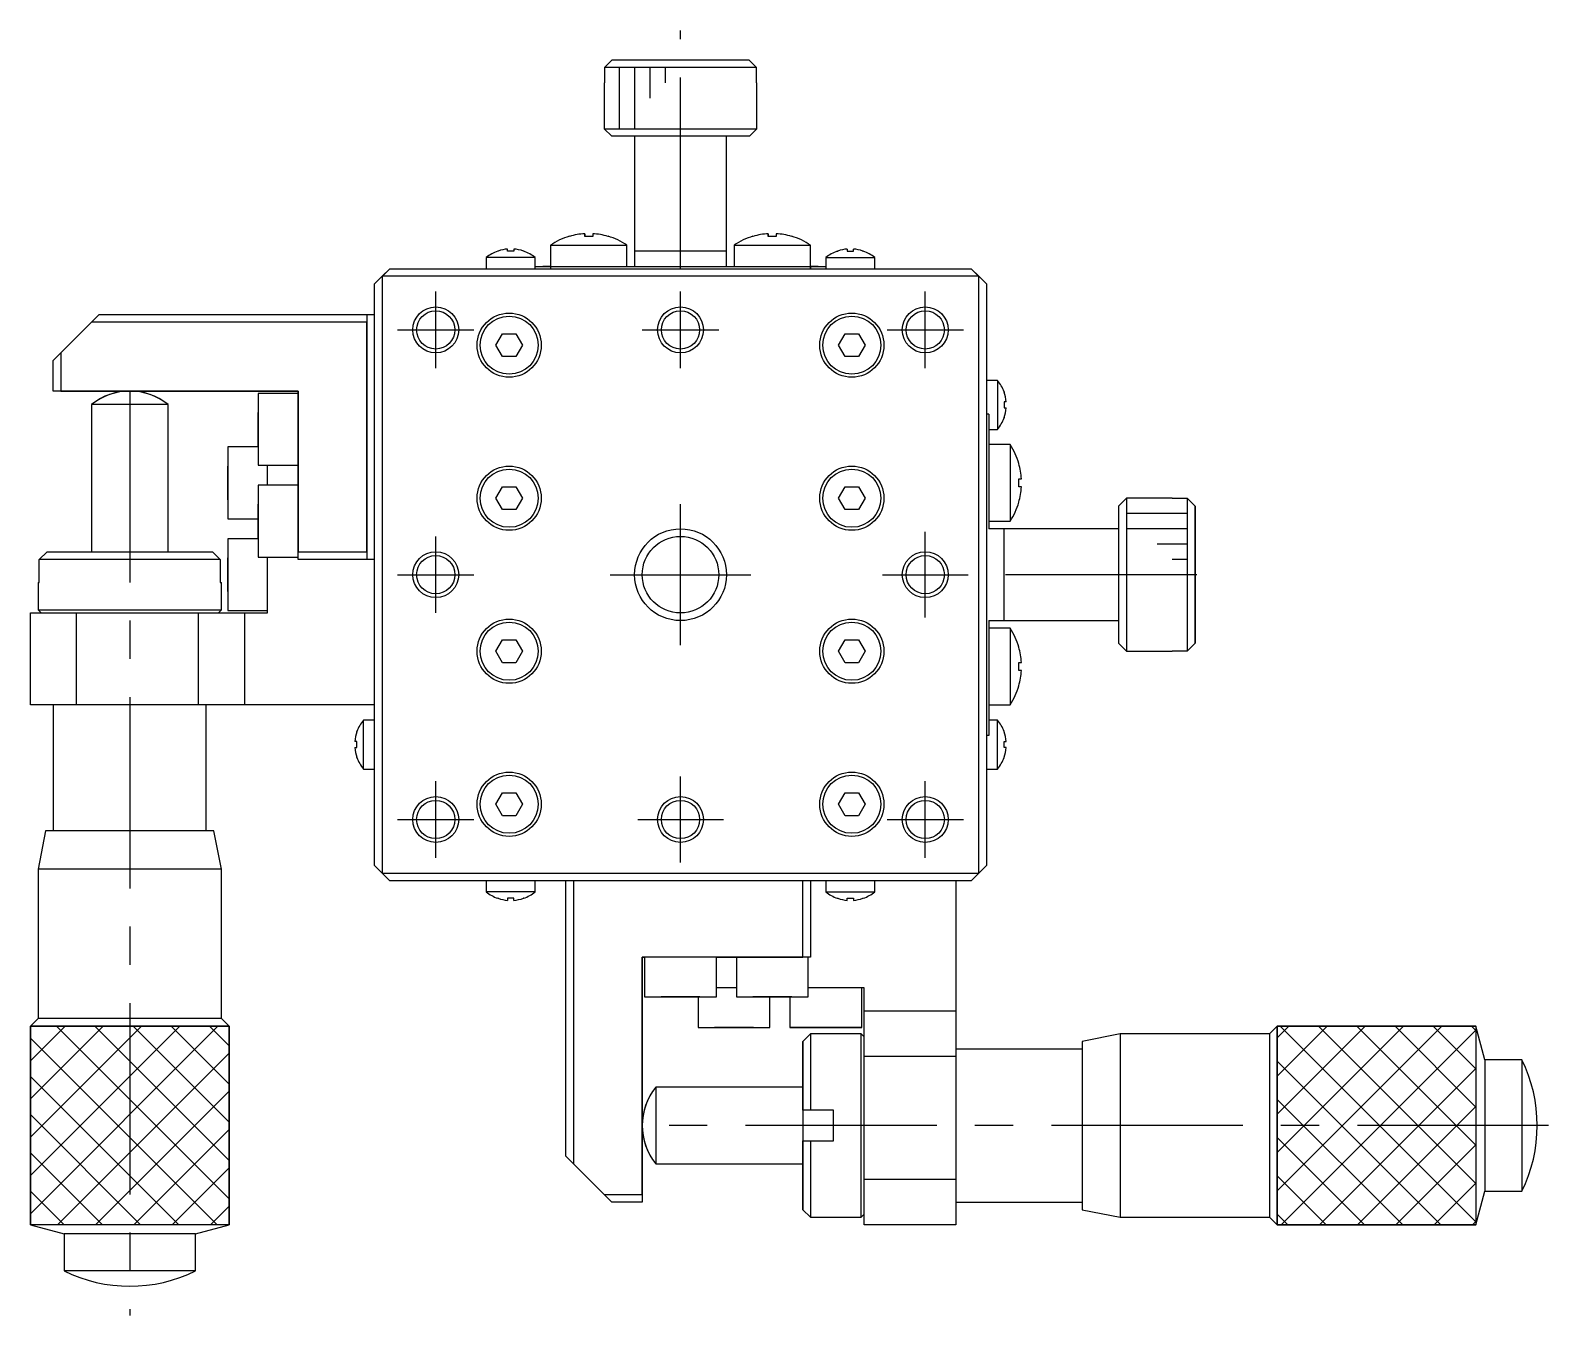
# Model space of a CAD drawing. Extents: x -10 to 792, y 24 to 266.
# Drawn here: x 109.4 to 208.6, y 113.4 to 197.4 of the extents above; entities that cross this region are included whole.
import ezdxf

# ---------------------------------------------------------------- set-up
doc = ezdxf.new("R2010")
doc.units = 0
doc.header["$LTSCALE"] = 10
doc.linetypes.add('CENTER', pattern=[2, 1.25, -0.25, 0.25, -0.25])
doc.layers.get('0').update_dxf_attribs({"linetype": 'CONTINUOUS'})
doc.layers.add('CENTER', color=1, linetype='CENTER')

msp = doc.modelspace()

# ---------------------------------------------------------------- linework, layer by layer
at = {"color": 7, "linetype": 'CONTINUOUS'}
for p, q in [((146.906112, 195.00134), (147.408913, 195.50134)), ((156.855987, 195.00134), (146.906112, 195.00134)), ((146.906112, 195.00134), (146.906112, 194.00134)), ((147.408913, 195.50134), (156.353185, 195.50134)), ((156.353185, 195.50134), (156.855987, 195.00134)), ((156.855987, 194.00134), (156.855987, 195.00134)), ((146.906112, 194.00134), (146.881049, 194.00134)), ((146.881049, 194.00134), (146.881049, 191.00134)), ((156.881049, 194.00134), (156.855987, 194.00134)), ((156.881049, 191.00134), (156.881049, 194.00134)), ((146.881049, 191.00134), (156.881049, 191.00134)), ((146.881049, 191.00134), (147.381049, 190.50134)), ((156.381049, 190.50134), (156.881049, 191.00134)), ((156.381049, 190.50134), (147.381049, 190.50134)), ((148.881049, 190.50134), (148.881049, 183.00134)), ((148.881049, 190.50134), (148.881049, 182.00134)), ((148.881049, 190.50134), (148.881049, 182.00134)), ((154.881049, 183.00134), (154.881049, 190.50134)), ((154.881049, 182.00134), (154.881049, 190.50134)), ((154.881049, 182.00134), (154.881049, 190.50134)), ((144.62246, 183.963921), (144.619117, 183.970776)), ((144.62246, 183.963921), (144.619117, 183.970776)), ((144.62246, 183.963921), (144.619117, 183.970776)), ((144.62246, 183.963921), (144.619117, 183.970776)), ((145.621049, 183.963921), (145.621049, 184.136293)), ((145.621049, 184.136293), (145.621049, 183.963921)), ((145.621049, 184.136293), (145.621049, 183.963921)), ((145.621049, 184.136293), (145.621049, 183.963921)), ((146.141049, 183.963921), (145.621049, 183.963921)), ((146.141049, 184.136293), (146.141049, 183.963921)), ((147.142982, 183.970776), (147.139639, 183.963921)), ((156.62246, 183.963921), (156.619117, 183.970776)), ((156.62246, 183.963921), (156.619117, 183.970776)), ((156.62246, 183.963921), (156.619117, 183.970776)), ((156.62246, 183.963921), (156.619117, 183.970776)), ((157.621049, 183.963921), (157.621049, 184.136293)), ((157.621049, 184.136293), (157.621049, 183.963921)), ((157.621049, 184.136293), (157.621049, 183.963921)), ((157.621049, 184.136293), (157.621049, 183.963921)), ((158.141049, 183.963921), (157.621049, 183.963921)), ((158.141049, 184.136293), (158.141049, 183.963921)), ((159.142982, 183.970776), (159.139639, 183.963921)), ((139.954914, 183.002404), (139.931049, 183.002404)), ((140.581049, 183.002404), (140.581049, 183.135289)), ((140.981049, 183.002404), (140.581049, 183.002404)), ((140.981049, 183.135289), (140.981049, 183.002404)), ((141.631049, 183.002404), (141.607185, 183.002404)), ((143.381049, 183.392998), (148.381049, 183.392998)), ((143.381049, 183.392998), (143.381049, 182.00134)), ((143.381049, 183.392998), (143.381049, 181.85134)), ((143.381049, 183.392998), (143.381049, 181.85134)), ((148.381049, 182.00134), (148.381049, 183.392998)), ((154.881049, 183.00134), (148.881049, 183.00134)), ((154.881049, 183.00134), (148.881049, 183.00134)), ((148.881049, 183.00134), (148.881049, 182.00134)), ((154.881049, 183.00134), (148.881049, 183.00134)), ((154.881049, 183.00134), (148.881049, 183.00134)), ((154.881049, 182.00134), (154.881049, 183.00134)), ((155.381049, 183.392998), (160.381049, 183.392998)), ((155.381049, 183.392998), (155.381049, 182.00134)), ((160.381049, 182.00134), (160.381049, 183.392998)), ((160.381049, 181.85134), (160.381049, 183.392998)), ((160.381049, 181.85134), (160.381049, 183.392998)), ((162.131049, 183.002404), (162.154914, 183.002404)), ((162.781049, 183.135289), (162.781049, 183.002404)), ((162.781049, 183.002404), (163.181049, 183.002404)), ((163.181049, 183.002404), (163.181049, 183.135289)), ((163.807185, 183.002404), (163.831049, 183.002404)), ((132.881049, 181.85134), (131.881049, 180.85134)), ((132.881049, 181.85134), (131.881049, 180.85134)), ((132.881049, 181.85134), (132.381049, 181.35134)), ((132.881049, 181.85134), (142.381049, 181.85134)), ((132.881049, 181.85134), (170.881049, 181.85134)), ((132.881049, 181.85134), (170.881049, 181.85134)), ((140.781049, 182.572278), (139.181049, 182.572278)), ((139.181049, 182.572278), (139.181049, 181.85134)), ((142.381049, 182.572278), (139.181049, 182.572278)), ((142.381049, 182.572278), (139.181049, 182.572278)), ((142.381049, 182.572278), (140.781049, 182.572278)), ((142.381049, 181.85134), (142.381049, 182.572278)), ((142.381049, 182.00134), (142.881049, 182.00134)), ((142.381049, 182.00134), (161.381049, 182.00134)), ((142.381049, 182.00134), (161.381049, 182.00134)), ((142.381049, 181.85134), (153.381049, 181.85134)), ((143.381049, 182.00134), (142.881049, 182.00134)), ((143.381049, 182.00134), (143.381049, 181.85134)), ((143.381049, 182.00134), (145.381049, 182.00134)), ((145.381049, 182.00134), (145.881049, 182.00134)), ((145.381049, 182.00134), (145.881049, 182.00134)), ((145.881049, 182.00134), (157.881049, 182.00134)), ((153.381049, 181.85134), (164.381044, 181.85134)), ((157.881049, 182.00134), (158.381049, 182.00134)), ((157.881049, 182.00134), (158.381049, 182.00134)), ((158.381049, 182.00134), (160.381049, 182.00134)), ((160.381049, 182.00134), (160.381049, 181.85134)), ((160.881049, 182.00134), (160.381049, 182.00134)), ((160.881049, 182.00134), (161.381049, 182.00134)), ((161.381049, 182.572278), (162.981049, 182.572278)), ((161.381049, 182.572278), (161.381049, 181.85134)), ((161.381049, 182.572278), (164.581049, 182.572278)), ((161.381049, 182.572278), (164.581049, 182.572278)), ((162.981049, 182.572278), (164.581049, 182.572278)), ((164.381044, 181.85134), (170.881049, 181.85134)), ((164.581049, 181.85134), (164.581049, 182.572278)), ((171.381049, 181.35134), (170.881049, 181.85134)), ((171.881049, 180.85134), (170.881049, 181.85134)), ((171.881049, 180.85134), (170.881049, 181.85134)), ((132.381049, 181.35134), (131.881049, 180.85134)), ((131.881049, 172.65134), (131.881049, 180.85134)), ((131.881049, 142.85134), (131.881049, 180.85134)), ((131.881049, 142.85134), (131.881049, 180.85134)), ((171.381049, 181.35134), (132.381049, 181.35134)), ((132.381049, 181.35134), (132.381049, 142.35134)), ((171.381049, 142.35134), (171.381049, 181.35134)), ((171.881049, 180.85134), (171.381049, 181.35134)), ((171.881049, 180.85134), (171.881049, 171.35134)), ((171.881049, 180.85134), (171.881049, 142.85134)), ((171.881049, 180.85134), (171.881049, 142.85134)), ((110.881049, 175.85134), (113.881049, 178.85134)), ((110.881049, 175.85134), (113.881049, 178.85134)), ((113.381049, 178.35134), (113.881049, 178.85134)), ((113.881049, 178.85134), (131.381049, 178.85134)), ((113.881049, 178.85134), (131.881049, 178.85134)), ((113.881049, 178.85134), (131.881049, 178.85134)), ((131.381049, 178.85134), (131.381049, 178.35134)), ((131.381049, 178.85134), (131.881049, 178.85134)), ((131.381049, 178.85134), (131.381049, 162.85134)), ((131.381049, 178.85134), (131.381049, 162.85134)), ((113.381049, 178.35134), (111.381049, 176.35134)), ((131.381049, 178.35134), (113.381049, 178.35134)), ((131.381049, 163.35134), (131.381049, 178.35134)), ((139.815024, 176.85134), (140.248037, 177.60134)), ((140.248037, 176.10134), (139.815024, 176.85134)), ((140.248037, 177.60134), (141.114062, 177.60134)), ((141.114062, 177.60134), (141.547075, 176.85134)), ((141.547075, 176.85134), (141.114062, 176.10134)), ((162.215024, 176.85134), (162.648037, 177.60134)), ((162.648037, 176.10134), (162.215024, 176.85134)), ((162.648037, 177.60134), (163.514062, 177.60134)), ((163.514062, 177.60134), (163.947075, 176.85134)), ((163.947075, 176.85134), (163.514062, 176.10134)), ((110.881049, 175.85134), (111.381049, 176.35134)), ((110.881049, 173.85134), (110.881049, 175.85134)), ((111.381049, 176.35134), (111.381049, 173.85134)), ((141.114062, 176.10134), (140.248037, 176.10134)), ((163.514062, 176.10134), (162.648037, 176.10134)), ((111.381049, 173.85134), (110.881049, 173.85134)), ((126.881049, 173.85134), (110.881049, 173.85134)), ((126.881049, 173.85134), (110.881049, 173.85134)), ((111.381049, 173.85134), (126.881049, 173.85134)), ((124.281049, 173.70134), (124.281049, 169.00134)), ((124.281049, 173.70134), (124.281049, 169.00134)), ((126.881049, 173.70134), (124.281049, 173.70134)), ((124.281049, 173.70134), (124.281049, 169.00134)), ((124.281049, 173.70134), (124.281049, 169.00134)), ((126.881049, 173.85134), (126.881049, 163.35134)), ((126.881049, 162.85134), (126.881049, 173.85134)), ((126.881049, 162.85134), (126.881049, 173.85134)), ((172.601987, 174.55134), (171.881049, 174.55134)), ((172.601987, 174.55134), (172.601987, 171.35134)), ((173.032113, 173.80134), (173.032113, 173.777476)), ((115.881083, 172.973831), (113.381053, 172.973831)), ((113.381053, 172.973831), (113.381053, 163.35134)), ((118.381045, 172.973831), (113.381053, 172.973831)), ((118.381045, 172.973831), (113.381053, 172.973831)), ((118.381045, 172.973831), (115.881083, 172.973831)), ((118.381045, 163.35134), (118.381045, 172.973831)), ((173.164998, 173.15134), (173.032113, 173.15134)), ((173.032113, 173.15134), (173.032113, 172.75134)), ((173.032113, 172.75134), (173.164998, 172.75134)), ((124.281049, 172.45134), (124.281049, 171.35134)), ((124.281049, 171.35134), (124.281049, 172.45134)), ((131.881049, 166.65134), (131.881049, 172.65134)), ((172.031049, 172.35134), (171.881049, 172.35134)), ((172.031049, 172.35134), (172.031049, 170.35134)), ((172.031049, 172.35134), (172.031049, 164.85134)), ((172.031049, 172.35134), (172.031049, 164.85134)), ((173.032113, 172.125205), (173.032113, 172.10134)), ((124.281049, 170.25134), (124.281049, 171.35134)), ((124.281049, 171.35134), (124.281049, 170.25134)), ((171.881049, 171.35134), (171.881049, 166.55134)), ((172.031049, 171.35134), (172.601987, 171.35134)), ((122.281049, 170.20134), (122.281049, 165.50134)), ((122.281049, 170.20134), (122.281049, 165.50134)), ((124.281049, 170.20134), (122.281049, 170.20134)), ((122.281049, 170.20134), (122.281049, 165.50134)), ((122.281049, 170.20134), (122.281049, 165.50134)), ((172.031049, 170.35134), (172.031049, 164.85134)), ((173.422707, 170.35134), (172.031049, 170.35134)), ((173.422707, 170.35134), (173.422707, 167.85134)), ((173.422707, 170.35134), (173.422707, 165.35134)), ((173.422707, 170.35134), (173.422707, 165.35134)), ((122.281049, 168.95134), (122.281049, 167.85134)), ((122.281049, 167.85134), (122.281049, 168.95134)), ((124.281049, 169.00134), (126.881049, 169.00134)), ((124.881049, 167.70134), (124.881049, 169.00134)), ((173.99363, 169.10993), (174.000485, 169.113273)), ((122.281049, 166.75134), (122.281049, 167.85134)), ((122.281049, 167.85134), (122.281049, 166.75134)), ((173.422707, 167.85134), (173.422707, 165.35134)), ((173.99363, 168.11134), (174.166002, 168.11134)), ((173.99363, 167.59134), (173.99363, 168.11134)), ((124.281049, 167.70134), (124.281049, 163.00134)), ((124.281049, 167.70134), (124.281049, 163.00134)), ((126.881049, 167.70134), (124.281049, 167.70134)), ((124.281049, 167.70134), (124.281049, 163.00134)), ((124.281049, 167.70134), (124.281049, 163.00134)), ((139.815024, 166.85134), (140.248037, 167.60134)), ((140.248037, 166.10134), (139.815024, 166.85134)), ((140.248037, 167.60134), (141.114062, 167.60134)), ((141.114062, 167.60134), (141.547075, 166.85134)), ((141.547075, 166.85134), (141.114062, 166.10134)), ((162.215024, 166.85134), (162.648037, 167.60134)), ((162.648037, 166.10134), (162.215024, 166.85134)), ((162.648037, 167.60134), (163.514062, 167.60134)), ((163.514062, 167.60134), (163.947075, 166.85134)), ((163.947075, 166.85134), (163.514062, 166.10134)), ((174.166002, 167.59134), (173.99363, 167.59134)), ((174.166002, 167.59134), (173.99363, 167.59134)), ((174.166002, 167.59134), (173.99363, 167.59134)), ((174.166002, 167.59134), (173.99363, 167.59134)), ((181.031049, 166.85134), (180.531049, 166.35134)), ((181.031049, 166.85134), (181.031049, 156.85134)), ((184.031049, 166.85134), (181.031049, 166.85134)), ((184.031049, 166.826278), (184.031049, 166.85134)), ((184.031049, 166.826278), (184.031049, 166.85134)), ((184.031049, 166.826278), (184.031049, 166.85134)), ((184.031049, 166.826278), (184.031049, 166.85134)), ((185.031049, 166.826278), (184.031049, 166.826278)), ((185.031049, 156.876403), (185.031049, 166.826278)), ((185.031049, 166.826278), (185.531049, 166.323476)), ((124.281049, 166.45134), (124.281049, 165.35134)), ((124.281049, 165.35134), (124.281049, 166.45134)), ((131.881049, 159.651335), (131.881049, 166.65134)), ((141.114062, 166.10134), (140.248037, 166.10134)), ((163.514062, 166.10134), (162.648037, 166.10134)), ((171.881049, 166.55134), (171.881049, 160.35134)), ((174.000485, 166.589408), (173.99363, 166.592751)), ((174.000485, 166.589408), (173.99363, 166.592751)), ((174.000485, 166.589408), (173.99363, 166.592751)), ((174.000485, 166.589408), (173.99363, 166.592751)), ((180.531049, 157.35134), (180.531049, 166.35134)), ((185.531049, 166.323476), (185.531049, 157.379205)), ((185.531049, 157.379205), (185.531049, 166.323476)), ((185.531049, 157.379205), (185.531049, 166.323476)), ((185.531049, 157.379205), (185.531049, 166.323476)), ((122.281049, 165.50134), (124.281049, 165.50134)), ((124.281049, 164.25134), (124.281049, 165.35134)), ((124.281049, 165.35134), (124.281049, 164.25134)), ((172.031049, 165.35134), (173.422707, 165.35134)), ((173.031049, 164.85134), (172.031049, 164.85134)), ((180.531049, 164.85134), (172.031049, 164.85134)), ((180.531049, 164.85134), (172.031049, 164.85134)), ((173.031049, 158.85134), (173.031049, 164.85134)), ((173.031049, 158.85134), (173.031049, 164.85134)), ((180.531049, 164.85134), (173.031049, 164.85134)), ((173.031049, 158.85134), (173.031049, 164.85134)), ((173.031049, 158.85134), (173.031049, 164.85134)), ((122.281049, 164.20134), (122.281049, 159.50134)), ((122.281049, 164.20134), (122.281049, 159.50134)), ((124.281049, 164.20134), (122.281049, 164.20134)), ((122.281049, 164.20134), (122.281049, 159.50134)), ((122.281049, 164.20134), (122.281049, 159.50134)), ((109.96497, 162.85134), (110.472723, 163.35134)), ((109.96497, 161.35134), (109.96497, 162.85134)), ((121.797129, 162.85134), (109.96497, 162.85134)), ((110.472723, 163.35134), (121.289376, 163.35134)), ((121.289376, 163.35134), (121.797129, 162.85134)), ((121.797129, 162.85134), (121.797129, 161.35134)), ((122.281049, 162.95134), (122.281049, 161.85134)), ((122.281049, 161.85134), (122.281049, 162.95134)), ((124.281049, 163.00134), (126.881049, 163.00134)), ((124.881049, 159.35134), (124.881049, 163.00134)), ((126.881049, 163.35134), (131.381049, 163.35134)), ((126.881049, 162.85134), (126.881049, 163.35134)), ((131.381049, 162.85134), (126.881049, 162.85134)), ((131.881049, 162.85134), (126.881049, 162.85134)), ((131.881049, 162.85134), (126.881049, 162.85134)), ((131.381049, 163.35134), (131.381049, 162.85134)), ((131.881049, 162.85134), (131.381049, 162.85134)), ((122.281049, 160.75134), (122.281049, 161.85134)), ((122.281049, 161.85134), (122.281049, 160.75134)), ((109.881049, 161.35134), (109.96497, 161.35134)), ((109.881049, 161.35134), (109.881049, 159.55134)), ((121.797129, 161.35134), (121.881049, 161.35134)), ((121.881049, 159.55134), (121.881049, 161.35134)), ((171.881049, 160.35134), (171.881049, 154.55134)), ((109.381049, 153.35134), (109.381049, 159.35134)), ((109.381049, 159.35134), (112.381049, 159.35134)), ((109.381049, 159.35134), (124.881049, 159.35134)), ((109.381049, 159.35134), (124.881049, 159.35134)), ((109.881049, 159.55134), (121.881049, 159.55134)), ((109.881049, 159.55134), (110.081049, 159.35134)), ((112.381049, 159.35134), (112.381049, 153.35134)), ((112.381049, 159.35134), (120.381049, 159.35134)), ((120.381049, 153.35134), (120.381049, 159.35134)), ((120.381049, 159.35134), (123.381049, 159.35134)), ((121.681049, 159.35134), (121.881049, 159.55134)), ((122.281049, 159.50134), (124.881049, 159.50134)), ((123.381049, 159.35134), (123.381049, 153.35134)), ((123.381049, 159.35134), (124.881049, 159.35134)), ((131.881049, 153.651335), (131.881049, 159.651335)), ((172.031049, 158.85134), (172.031049, 153.35134)), ((172.031049, 158.85134), (173.031049, 158.85134)), ((172.031049, 158.85134), (180.531049, 158.85134)), ((172.031049, 158.85134), (172.031049, 151.35134)), ((172.031049, 158.85134), (172.031049, 151.35134)), ((172.031049, 158.85134), (180.531049, 158.85134)), ((173.031049, 158.85134), (180.531049, 158.85134)), ((173.422707, 158.35134), (172.031049, 158.35134)), ((173.422707, 158.35134), (173.422707, 155.85134)), ((173.422707, 158.35134), (173.422707, 153.35134)), ((173.422707, 158.35134), (173.422707, 153.35134)), ((139.815024, 156.85134), (140.248037, 157.60134)), ((140.248037, 156.10134), (139.815024, 156.85134)), ((140.248037, 157.60134), (141.114062, 157.60134)), ((141.114062, 157.60134), (141.547075, 156.85134)), ((141.547075, 156.85134), (141.114062, 156.10134)), ((162.215024, 156.85134), (162.648037, 157.60134)), ((162.648037, 156.10134), (162.215024, 156.85134)), ((162.648037, 157.60134), (163.514062, 157.60134)), ((163.514062, 157.60134), (163.947075, 156.85134)), ((163.947075, 156.85134), (163.514062, 156.10134)), ((173.99363, 157.10993), (174.000485, 157.113273)), ((180.531049, 157.35134), (181.031049, 156.85134)), ((181.031049, 156.85134), (184.031049, 156.85134)), ((184.031049, 156.85134), (184.031049, 156.876403)), ((184.031049, 156.85134), (184.031049, 156.876403)), ((184.031049, 156.876403), (185.031049, 156.876403)), ((184.031049, 156.85134), (184.031049, 156.876403)), ((184.031049, 156.85134), (184.031049, 156.876403)), ((185.531049, 157.379205), (185.031049, 156.876403)), ((141.114062, 156.10134), (140.248037, 156.10134)), ((163.514062, 156.10134), (162.648037, 156.10134)), ((173.422707, 155.85134), (173.422707, 153.35134)), ((173.99363, 156.11134), (174.166002, 156.11134)), ((173.99363, 155.59134), (173.99363, 156.11134)), ((174.166002, 155.59134), (173.99363, 155.59134)), ((174.166002, 155.59134), (173.99363, 155.59134)), ((174.166002, 155.59134), (173.99363, 155.59134)), ((174.166002, 155.59134), (173.99363, 155.59134)), ((171.881049, 154.55134), (171.881049, 149.351345)), ((174.000485, 154.589408), (173.99363, 154.592751)), ((174.000485, 154.589408), (173.99363, 154.592751)), ((174.000485, 154.589408), (173.99363, 154.592751)), ((174.000485, 154.589408), (173.99363, 154.592751)), ((112.381049, 153.35134), (109.381049, 153.35134)), ((131.881049, 153.35134), (109.381049, 153.35134)), ((131.881049, 153.35134), (109.381049, 153.35134)), ((110.881049, 153.35134), (110.881049, 145.10134)), ((120.381049, 153.35134), (112.381049, 153.35134)), ((123.381049, 153.35134), (120.381049, 153.35134)), ((120.881049, 145.10134), (120.881049, 153.35134)), ((131.881049, 153.35134), (123.381049, 153.35134)), ((131.881049, 142.85134), (131.881049, 153.651335)), ((172.031049, 153.35134), (172.031049, 151.35134)), ((172.031049, 153.35134), (173.422707, 153.35134)), ((131.160112, 149.15134), (131.160112, 152.35134)), ((131.881049, 152.35134), (131.160112, 152.35134)), ((172.601987, 152.35134), (172.031049, 152.35134)), ((172.601987, 149.15134), (172.601987, 152.35134)), ((130.729986, 150.95134), (130.597101, 150.95134)), ((130.729986, 151.577476), (130.729986, 151.60134)), ((130.729986, 150.55134), (130.729986, 150.95134)), ((172.031049, 151.35134), (171.881049, 151.35134)), ((173.032113, 151.577476), (173.032113, 151.60134)), ((173.032113, 150.95134), (173.164998, 150.95134)), ((173.032113, 150.55134), (173.032113, 150.95134)), ((130.597101, 150.55134), (130.729986, 150.55134)), ((130.729986, 149.90134), (130.729986, 149.925205)), ((173.164998, 150.55134), (173.032113, 150.55134)), ((173.032113, 149.90134), (173.032113, 149.925205)), ((131.160112, 149.15134), (131.881049, 149.15134)), ((171.881049, 149.351345), (171.881049, 142.85134)), ((171.881049, 149.15134), (172.601987, 149.15134)), ((139.815024, 146.85134), (140.248037, 147.60134)), ((140.248037, 147.60134), (141.114062, 147.60134)), ((141.114062, 147.60134), (141.547075, 146.85134)), ((162.215024, 146.85134), (162.648037, 147.60134)), ((162.648037, 147.60134), (163.514062, 147.60134)), ((163.514062, 147.60134), (163.947075, 146.85134)), ((140.248037, 146.10134), (139.815024, 146.85134)), ((141.114062, 146.10134), (140.248037, 146.10134)), ((141.547075, 146.85134), (141.114062, 146.10134)), ((162.648037, 146.10134), (162.215024, 146.85134)), ((163.514062, 146.10134), (162.648037, 146.10134)), ((163.947075, 146.85134), (163.514062, 146.10134)), ((110.381052, 145.10134), (109.881053, 142.601341)), ((115.881123, 145.10134), (110.381052, 145.10134)), ((121.381046, 145.10134), (110.381052, 145.10134)), ((121.381046, 145.10134), (110.381052, 145.10134)), ((121.381046, 145.10134), (115.881123, 145.10134)), ((121.881045, 142.601341), (121.381046, 145.10134)), ((115.881129, 142.601341), (109.881053, 142.601341)), ((109.881053, 142.601341), (109.881053, 132.851336)), ((121.881045, 142.601341), (109.881053, 142.601341)), ((121.881045, 142.601341), (109.881053, 142.601341)), ((121.881045, 142.601341), (115.881129, 142.601341)), ((121.881045, 132.851336), (121.881045, 142.601341)), ((131.881049, 142.85134), (132.381049, 142.35134)), ((131.881049, 142.85134), (132.881049, 141.85134)), ((131.881049, 142.85134), (132.881049, 141.85134)), ((132.381049, 142.35134), (171.381049, 142.35134)), ((132.381049, 142.35134), (132.881049, 141.85134)), ((170.881049, 141.85134), (171.881049, 142.85134)), ((170.881049, 141.85134), (171.881049, 142.85134)), ((170.881049, 141.85134), (171.381049, 142.35134)), ((171.381049, 142.35134), (171.881049, 142.85134)), ((150.381054, 141.85134), (132.881049, 141.85134)), ((170.881049, 141.85134), (132.881049, 141.85134)), ((170.881049, 141.85134), (132.881049, 141.85134)), ((139.181049, 141.85134), (139.181049, 141.130403)), ((140.781049, 141.130403), (139.181049, 141.130403)), ((142.381049, 141.130403), (139.181049, 141.130403)), ((142.381049, 141.130403), (139.181049, 141.130403)), ((142.381049, 141.130403), (140.781049, 141.130403)), ((142.381049, 141.130403), (142.381049, 141.85134)), ((144.381049, 123.85134), (144.381049, 141.85134)), ((144.881049, 141.85134), (144.881049, 123.35134)), ((170.881049, 141.85134), (150.381054, 141.85134)), ((159.881049, 136.85134), (159.881049, 141.85134)), ((160.381049, 141.85134), (160.381049, 136.85134)), ((161.381049, 141.85134), (161.381049, 141.130403)), ((161.381049, 141.130403), (162.981049, 141.130403)), ((161.381049, 141.130403), (164.581049, 141.130403)), ((161.381049, 141.130403), (164.581049, 141.130403)), ((162.981049, 141.130403), (164.581049, 141.130403)), ((164.581049, 141.130403), (164.581049, 141.85134)), ((169.881049, 141.85134), (169.881049, 133.35134)), ((169.881049, 141.85134), (169.881049, 119.35134)), ((169.881049, 141.85134), (169.881049, 119.35134)), ((139.954914, 140.700277), (139.931049, 140.700277)), ((140.981049, 140.700277), (140.581049, 140.700277)), ((140.581049, 140.700277), (140.581049, 140.567392)), ((140.981049, 140.567392), (140.981049, 140.700277)), ((141.631049, 140.700277), (141.607185, 140.700277)), ((162.131049, 140.700277), (162.154914, 140.700277)), ((162.781049, 140.700277), (163.181049, 140.700277)), ((162.781049, 140.567392), (162.781049, 140.700277)), ((163.181049, 140.700277), (163.181049, 140.567392)), ((163.807185, 140.700277), (163.831049, 140.700277)), ((149.381049, 121.35134), (149.381049, 136.85134)), ((149.381049, 136.85134), (149.531049, 136.85134)), ((149.381049, 136.85134), (149.381049, 120.85134)), ((160.381049, 136.85134), (149.381049, 136.85134)), ((160.381049, 136.85134), (149.381049, 136.85134)), ((149.381049, 136.85134), (149.381049, 120.85134)), ((154.231049, 136.85134), (149.531049, 136.85134)), ((149.531049, 136.85134), (149.531049, 134.25134)), ((154.231049, 136.85134), (159.881049, 136.85134)), ((154.231049, 134.25134), (154.231049, 136.85134)), ((155.531049, 136.85134), (155.531049, 134.25134)), ((160.381049, 136.85134), (159.881049, 136.85134)), ((160.231049, 134.25134), (160.231049, 136.85134)), ((149.531049, 134.25134), (154.231049, 134.25134)), ((149.531049, 134.25134), (151.881049, 134.25134)), ((149.531049, 134.25134), (154.231049, 134.25134)), ((149.531049, 134.25134), (154.231049, 134.25134)), ((150.610879, 134.25134), (151.245964, 134.25134)), ((151.245964, 134.25134), (150.610879, 134.25134)), ((151.245964, 134.25134), (152.516135, 134.25134)), ((152.516135, 134.25134), (151.245964, 134.25134)), ((151.881049, 134.25134), (154.231049, 134.25134)), ((152.516135, 134.25134), (153.15122, 134.25134)), ((153.15122, 134.25134), (152.516135, 134.25134)), ((153.031049, 134.25134), (153.031049, 132.25134)), ((155.531049, 134.85134), (154.231049, 134.85134)), ((155.531049, 134.25134), (157.881049, 134.25134)), ((155.531049, 134.25134), (160.231049, 134.25134)), ((155.531049, 134.25134), (160.231049, 134.25134)), ((155.531049, 134.25134), (160.231049, 134.25134)), ((156.610879, 134.25134), (157.245964, 134.25134)), ((157.245964, 134.25134), (156.610879, 134.25134)), ((157.245964, 134.25134), (158.516135, 134.25134)), ((158.516135, 134.25134), (157.245964, 134.25134)), ((157.731049, 132.25134), (157.731049, 134.25134)), ((157.881049, 134.25134), (160.231049, 134.25134)), ((158.516135, 134.25134), (159.15122, 134.25134)), ((159.15122, 134.25134), (158.516135, 134.25134)), ((159.031049, 134.25134), (159.031049, 132.25134)), ((163.881049, 134.85134), (160.231049, 134.85134)), ((163.731049, 132.25134), (163.731049, 134.85134)), ((163.881049, 133.35134), (163.881049, 134.85134)), ((163.881049, 119.35134), (163.881049, 134.85134)), ((163.881049, 119.35134), (163.881049, 134.85134)), ((163.881049, 133.35134), (169.881049, 133.35134)), ((163.881049, 130.35134), (163.881049, 133.35134)), ((169.881049, 133.35134), (169.881049, 130.35134)), ((109.881053, 132.851336), (109.38105, 132.351334)), ((115.881136, 132.351334), (109.38105, 132.351334)), ((115.881129, 132.851336), (109.881053, 132.851336)), ((121.881045, 132.851336), (109.881053, 132.851336)), ((121.881045, 132.851336), (109.881053, 132.851336)), ((121.881045, 132.851336), (115.881129, 132.851336)), ((122.381048, 132.351334), (121.881045, 132.851336)), ((153.031049, 132.25134), (157.731049, 132.25134)), ((153.031049, 132.25134), (155.381049, 132.25134)), ((153.031049, 132.25134), (157.731049, 132.25134)), ((153.031049, 132.25134), (157.731049, 132.25134)), ((154.110879, 132.25134), (154.745964, 132.25134)), ((154.745964, 132.25134), (154.110879, 132.25134)), ((154.745964, 132.25134), (156.016135, 132.25134)), ((156.016135, 132.25134), (154.745964, 132.25134)), ((155.381049, 132.25134), (157.731049, 132.25134)), ((156.016135, 132.25134), (156.65122, 132.25134)), ((156.65122, 132.25134), (156.016135, 132.25134)), ((159.031049, 132.25134), (163.731049, 132.25134)), ((159.031049, 132.25134), (161.381049, 132.25134)), ((163.731049, 132.25134), (159.031049, 132.25134)), ((163.731049, 132.25134), (159.031049, 132.25134)), ((160.110879, 132.25134), (160.745964, 132.25134)), ((160.745964, 132.25134), (160.110879, 132.25134)), ((160.745964, 132.25134), (162.016135, 132.25134)), ((162.016135, 132.25134), (160.745964, 132.25134)), ((161.381049, 132.25134), (163.731049, 132.25134)), ((162.016135, 132.25134), (162.65122, 132.25134)), ((162.65122, 132.25134), (162.016135, 132.25134)), ((190.881055, 132.351339), (190.381053, 131.851336)), ((203.881056, 132.351339), (203.881056, 125.851473)), ((204.470544, 130.15134), (203.881056, 132.351339)), ((160.381049, 131.85134), (159.881049, 131.35134)), ((159.881049, 126.85134), (159.881049, 131.35134)), ((159.881049, 131.35134), (159.881049, 120.35134)), ((159.881049, 131.35134), (159.881049, 120.35134)), ((160.381049, 131.85134), (160.381049, 126.85134)), ((163.681049, 131.85134), (160.381049, 131.85134)), ((163.681049, 119.85134), (163.681049, 131.85134)), ((163.881049, 131.65134), (163.681049, 131.85134)), ((180.631048, 131.851336), (178.131049, 131.351337)), ((178.131049, 131.351337), (178.131049, 125.851452)), ((178.131049, 131.351337), (178.131049, 120.351343)), ((178.131049, 131.351337), (178.131049, 120.351343)), ((180.631048, 131.851336), (180.631048, 125.851463)), ((190.381053, 131.851336), (180.631048, 131.851336)), ((180.631048, 131.851336), (180.631048, 119.851344)), ((180.631048, 131.851336), (180.631048, 119.851344)), ((190.381053, 131.851336), (190.381053, 125.851463)), ((190.381053, 131.851336), (190.381053, 119.851344)), ((190.381053, 131.851336), (190.381053, 119.851344)), ((163.881049, 122.35134), (163.881049, 130.35134)), ((169.881049, 130.35134), (163.881049, 130.35134)), ((178.131049, 130.85134), (169.881049, 130.85134)), ((169.881049, 130.35134), (169.881049, 122.35134)), ((204.470544, 130.15134), (204.470544, 125.851428)), ((206.881055, 130.15134), (204.470544, 130.15134)), ((204.470544, 130.15134), (204.470544, 121.55134)), ((204.470544, 130.15134), (204.470544, 121.55134)), ((206.881055, 130.15134), (206.881055, 125.851428)), ((206.881055, 130.15134), (206.881055, 121.55134)), ((206.881055, 130.15134), (206.881055, 121.55134)), ((150.258558, 128.351336), (150.258558, 125.851391)), ((159.881049, 128.351336), (150.258558, 128.351336)), ((150.258558, 128.351336), (150.258558, 123.351344)), ((150.258558, 128.351336), (150.258558, 123.351344)), ((159.881049, 126.851412), (159.881049, 124.85134)), ((160.381049, 126.85134), (159.881049, 126.85134)), ((161.881049, 126.85134), (159.881049, 126.85134)), ((161.881049, 126.85134), (159.881049, 126.85134)), ((161.881049, 126.85134), (160.381049, 126.85134)), ((161.881049, 124.85134), (161.881049, 126.85134)), ((150.258558, 125.851391), (150.258558, 123.351344)), ((178.131049, 125.851452), (178.131049, 120.351343)), ((180.631048, 125.851463), (180.631048, 119.851344)), ((190.381053, 125.851463), (190.381053, 119.851344)), ((190.881055, 125.851473), (190.881055, 119.351341)), ((204.470544, 125.851428), (204.470544, 121.55134)), ((206.881055, 125.851428), (206.881055, 121.55134)), ((159.881049, 124.85134), (160.381049, 124.85134)), ((159.881049, 120.35134), (159.881049, 124.85134)), ((159.881049, 124.85134), (161.881049, 124.85134)), ((159.881049, 124.85134), (161.881049, 124.85134)), ((160.381049, 124.85134), (160.381049, 119.85134)), ((160.381049, 124.85134), (161.881049, 124.85134)), ((144.881049, 123.35134), (144.381049, 123.85134)), ((147.381049, 120.85134), (144.381049, 123.85134)), ((147.381049, 120.85134), (144.381049, 123.85134)), ((144.881049, 123.35134), (146.881049, 121.35134)), ((150.258558, 123.351344), (159.881049, 123.351344)), ((163.881049, 119.35134), (163.881049, 122.35134)), ((163.881049, 122.35134), (169.881049, 122.35134)), ((169.881049, 122.35134), (169.881049, 119.35134)), ((146.881049, 121.35134), (149.381049, 121.35134)), ((147.381049, 120.85134), (146.881049, 121.35134)), ((149.381049, 121.35134), (149.381049, 120.85134)), ((203.881056, 119.351341), (204.470544, 121.55134)), ((204.470544, 121.55134), (206.881055, 121.55134)), ((149.381049, 120.85134), (147.381049, 120.85134)), ((159.881049, 120.35134), (160.381049, 119.85134)), ((169.881049, 120.85134), (178.131049, 120.85134)), ((178.131049, 120.351343), (180.631048, 119.851344)), ((109.38105, 119.351333), (111.581049, 118.761845)), ((122.381048, 119.351333), (115.881136, 119.351333)), ((120.181049, 118.761845), (122.381048, 119.351333)), ((160.381049, 119.85134), (163.681049, 119.85134)), ((163.681049, 119.85134), (163.881049, 120.05134)), ((169.881049, 119.35134), (163.881049, 119.35134)), ((180.631048, 119.851344), (190.381053, 119.851344)), ((190.381053, 119.851344), (190.881055, 119.351341)), ((115.881107, 118.761845), (111.581049, 118.761845)), ((111.581049, 118.761845), (111.581049, 116.351334)), ((120.181049, 118.761845), (111.581049, 118.761845)), ((120.181049, 118.761845), (111.581049, 118.761845)), ((120.181049, 118.761845), (115.881107, 118.761845)), ((120.181049, 116.351334), (120.181049, 118.761845)), ((115.881107, 116.351334), (111.581049, 116.351334)), ((120.181049, 116.351334), (111.581049, 116.351334)), ((120.181049, 116.351334), (111.581049, 116.351334)), ((120.181049, 116.351334), (115.881107, 116.351334))]:
    msp.add_line(p, q, dxfattribs=at)
at = {"color": 3, "linetype": 'CONTINUOUS'}
for p, q in [((147.881049, 195.00134), (147.881049, 191.00134)), ((148.881049, 195.00134), (148.881049, 191.00134)), ((149.881049, 195.00134), (149.881049, 193.00134)), ((150.881049, 195.00134), (150.881049, 194.00134)), ((185.031049, 165.85134), (181.031049, 165.85134)), ((185.031049, 164.85134), (181.031049, 164.85134)), ((185.031049, 163.85134), (183.031049, 163.85134)), ((185.031049, 162.85134), (184.031049, 162.85134)), ((109.38105, 132.351334), (109.38105, 119.351333)), ((109.38105, 130.085766), (111.646618, 132.351334)), ((109.38105, 127.585766), (114.146618, 132.351334)), ((109.38105, 125.085766), (116.646618, 132.351334)), ((109.38105, 122.585766), (119.146618, 132.351334)), ((109.38105, 120.085766), (121.646618, 132.351334)), ((109.38105, 119.351333), (109.38105, 132.351334)), ((109.38105, 132.351334), (122.381048, 132.351334)), ((111.091276, 132.351334), (122.381048, 121.061562)), ((113.591276, 132.351334), (122.381048, 123.561562)), ((122.381048, 132.351334), (115.881136, 132.351334)), ((116.091276, 132.351334), (122.381048, 126.061562)), ((118.591276, 132.351334), (122.381048, 128.561562)), ((121.091276, 132.351334), (122.381048, 131.061562)), ((122.381048, 119.351333), (122.381048, 132.351334)), ((122.381048, 132.351334), (122.381048, 119.351333)), ((190.881055, 132.351339), (190.881055, 125.851473)), ((203.881056, 132.351339), (190.881055, 132.351339)), ((190.881055, 131.585771), (191.646623, 132.351339)), ((190.881055, 129.085771), (194.146623, 132.351339)), ((190.881055, 126.585771), (196.646623, 132.351339)), ((190.881055, 124.085771), (199.146623, 132.351339)), ((190.881055, 121.585771), (201.646623, 132.351339)), ((190.881055, 132.351339), (203.881056, 132.351339)), ((190.881055, 119.351341), (190.881055, 132.351339)), ((191.091271, 132.351339), (203.881056, 119.561554)), ((191.146625, 119.351341), (203.881056, 132.085772)), ((193.591271, 132.351339), (203.881056, 122.061554)), ((196.091271, 132.351339), (203.881056, 124.561554)), ((198.591271, 132.351339), (203.881056, 127.061554)), ((201.091271, 132.351339), (203.881056, 129.561554)), ((203.591271, 132.351339), (203.881056, 132.061554)), ((203.881056, 132.351339), (203.881056, 119.351341)), ((109.38105, 131.56156), (121.591277, 119.351333)), ((111.146617, 119.351333), (122.381048, 130.585764)), ((190.881055, 130.061555), (201.591269, 119.351341)), ((109.38105, 129.06156), (119.091277, 119.351333)), ((193.646625, 119.351341), (203.881056, 129.585772)), ((113.646617, 119.351333), (122.381048, 128.085764)), ((190.881055, 127.561555), (199.091269, 119.351341)), ((196.146625, 119.351341), (203.881056, 127.085772)), ((109.38105, 126.56156), (116.591277, 119.351333)), ((116.146617, 119.351333), (122.381048, 125.585764)), ((190.881055, 125.061555), (196.591269, 119.351341)), ((203.881056, 125.851473), (203.881056, 119.351341)), ((198.646625, 119.351341), (203.881056, 124.585772)), ((109.38105, 124.06156), (114.091277, 119.351333)), ((118.646617, 119.351333), (122.381048, 123.085764)), ((190.881055, 122.561555), (194.091269, 119.351341)), ((201.146625, 119.351341), (203.881056, 122.085772)), ((109.38105, 121.56156), (111.591277, 119.351333)), ((121.146617, 119.351333), (122.381048, 120.585764)), ((115.881136, 119.351333), (109.38105, 119.351333)), ((122.381048, 119.351333), (109.38105, 119.351333)), ((190.881055, 120.061555), (191.591269, 119.351341)), ((190.881055, 119.351341), (203.881056, 119.351341)), ((203.881056, 119.351341), (190.881055, 119.351341)), ((203.646625, 119.351341), (203.881056, 119.585772))]:
    msp.add_line(p, q, dxfattribs=at)
for centre, radius in [((135.881049, 177.85134), 1.5), ((151.881049, 177.85134), 1.5), ((167.881049, 177.85134), 1.5), ((151.881049, 161.85134), 3), ((135.881049, 161.85134), 1.5), ((167.881049, 161.85134), 1.5), ((135.881049, 145.85134), 1.5), ((151.881049, 145.85134), 1.5), ((167.881049, 145.85134), 1.5)]:
    msp.add_circle(centre, radius, dxfattribs=at)
at = {"color": 7, "linetype": 'CONTINUOUS'}
for centre, radius in [((135.881049, 177.85134), 1.25), ((140.681049, 176.85134), 2.1), ((140.681049, 176.85134), 1.9), ((151.881049, 177.85134), 1.25), ((163.081049, 176.85134), 2.1), ((163.081049, 176.85134), 1.9), ((167.881049, 177.85134), 1.25), ((140.681049, 166.85134), 2.1), ((140.681049, 166.85134), 1.9), ((163.081049, 166.85134), 2.1), ((163.081049, 166.85134), 1.9), ((151.881049, 161.85134), 2.5), ((135.881049, 161.85134), 1.25), ((167.881049, 161.85134), 1.25), ((140.681049, 156.85134), 2.1), ((163.081049, 156.85134), 2.1), ((140.681049, 156.85134), 1.9), ((163.081049, 156.85134), 1.9), ((140.681049, 146.85134), 2.1), ((163.081049, 146.85134), 2.1), ((140.681049, 146.85134), 1.9), ((163.081049, 146.85134), 1.9), ((135.881049, 145.85134), 1.25), ((151.881049, 145.85134), 1.25), ((167.881049, 145.85134), 1.25)]:
    msp.add_circle(centre, radius, dxfattribs=at)
for centre, radius, start, end in [((145.881049, 179.65134), 4.5, 106.285843, 123.748989), ((145.881049, 179.65134), 4.492483, 93.317816, 106.26943), ((145.881049, 179.65134), 4.492483, 73.73057, 86.682184), ((145.881049, 179.65134), 4.5, 56.251011, 73.714157), ((157.881049, 179.65134), 4.5, 106.285843, 123.748989), ((157.881049, 179.65134), 4.492483, 93.317816, 106.26943), ((157.881049, 179.65134), 4.492483, 73.73057, 86.682184), ((157.881049, 179.65134), 4.5, 56.251011, 73.714157), ((140.781049, 180.65134), 2.5, 109.876874, 129.791819), ((140.781049, 180.65134), 2.491987, 94.603352, 109.360864), ((140.781049, 180.65134), 2.491987, 70.639136, 85.396648), ((140.781049, 180.65134), 2.5, 50.20818, 70.123126), ((162.981049, 180.65134), 2.5, 109.876874, 129.79182), ((162.981049, 180.65134), 2.491987, 94.603352, 109.360864), ((162.981049, 180.65134), 2.491987, 70.639136, 85.396648), ((162.981049, 180.65134), 2.5, 50.208181, 70.123126), ((115.881052, 169.851336), 3.999997, 90, 128.682205), ((115.881052, 169.851336), 3.999997, 51.317827, 128.682205), ((115.881052, 169.851336), 3.999997, 51.317827, 128.682205), ((115.881052, 169.851336), 3.999997, 51.317827, 90), ((170.681049, 172.95134), 2.5, 19.876874, 39.791819), ((170.681049, 172.95134), 2.491987, 4.603352, 19.360864), ((170.681049, 172.95134), 2.491987, 340.639136, 355.396648), ((170.681049, 172.95134), 2.5, 320.20818, 340.123126), ((169.681049, 167.85134), 4.5, 16.285843, 33.748989), ((169.681049, 167.85134), 4.492483, 3.317816, 16.26943), ((169.681049, 167.85134), 4.492483, 343.73057, 356.682184), ((169.681049, 167.85134), 4.5, 326.251011, 343.714157), ((169.681049, 155.85134), 4.5, 16.285843, 33.748989), ((169.681049, 155.85134), 4.492483, 3.317816, 16.26943), ((169.681049, 155.85134), 4.492483, 343.73057, 356.682184), ((169.681049, 155.85134), 4.5, 326.251011, 343.714157), ((133.081049, 150.75134), 2.5, 140.208181, 160.123126), ((170.681049, 150.75134), 2.5, 19.876874, 39.79182), ((133.081049, 150.75134), 2.491987, 160.639136, 175.396648), ((170.681049, 150.75134), 2.491987, 4.603352, 19.360864), ((133.081049, 150.75134), 2.491987, 184.603352, 199.360864), ((133.081049, 150.75134), 2.5, 199.876874, 219.79182), ((170.681049, 150.75134), 2.5, 320.208181, 340.123126), ((170.681049, 150.75134), 2.491987, 340.639136, 355.396648), ((140.781049, 143.05134), 2.5, 230.20818, 250.123126), ((140.781049, 143.05134), 2.5, 289.876874, 309.791819), ((162.981049, 143.05134), 2.5, 230.208181, 250.123126), ((162.981049, 143.05134), 2.5, 289.876874, 309.79182), ((140.781049, 143.05134), 2.491987, 250.639136, 265.396648), ((140.781049, 143.05134), 2.491987, 274.603352, 289.360864), ((162.981049, 143.05134), 2.491987, 250.639136, 265.396648), ((162.981049, 143.05134), 2.491987, 274.603352, 289.360864), ((198.136055, 125.851343), 9.745001, 333.816202, 26.183785), ((153.381054, 125.851343), 3.999997, 141.317827, 180), ((153.381054, 125.851343), 3.999997, 141.317827, 218.682205), ((153.381054, 125.851343), 3.999997, 141.317827, 218.682205), ((153.381054, 125.851343), 3.999997, 180, 218.682205), ((115.881052, 125.096335), 9.745001, 243.816202, 296.183785)]:
    msp.add_arc(centre, radius, start, end, dxfattribs=at)
at = {"layer": 'CENTER', "color": 1, "linetype": 'CENTER'}
for p, q in [((151.881049, 181.85134), (151.881049, 197.426337)), ((135.881049, 175.35134), (135.881049, 180.35134)), ((151.881049, 175.35134), (151.881049, 180.35134)), ((167.881049, 175.35134), (167.881049, 180.35134)), ((133.381049, 177.85134), (138.381049, 177.85134)), ((149.381049, 177.85134), (154.381049, 177.85134)), ((165.381049, 177.85134), (170.381049, 177.85134)), ((115.881049, 173.85134), (115.881049, 113.426337)), ((151.881049, 157.25134), (151.881049, 166.45134)), ((135.881049, 159.35134), (135.881049, 164.35134)), ((167.881049, 159.05134), (167.881049, 164.65134)), ((133.381049, 161.85134), (138.381049, 161.85134)), ((147.281049, 161.85134), (156.481049, 161.85134)), ((165.081049, 161.85134), (170.681049, 161.85134)), ((185.631053, 161.85134), (171.881049, 161.85134)), ((135.881049, 143.35134), (135.881049, 148.35134)), ((151.881049, 143.05134), (151.881049, 148.65134)), ((167.881049, 143.35134), (167.881049, 148.35134)), ((133.381049, 145.85134), (138.381049, 145.85134)), ((149.081049, 145.85134), (154.681049, 145.85134)), ((165.381049, 145.85134), (170.381049, 145.85134)), ((208.631053, 125.85134), (149.381049, 125.85134))]:
    msp.add_line(p, q, dxfattribs=at)

doc.saveas('drawing.dxf')
